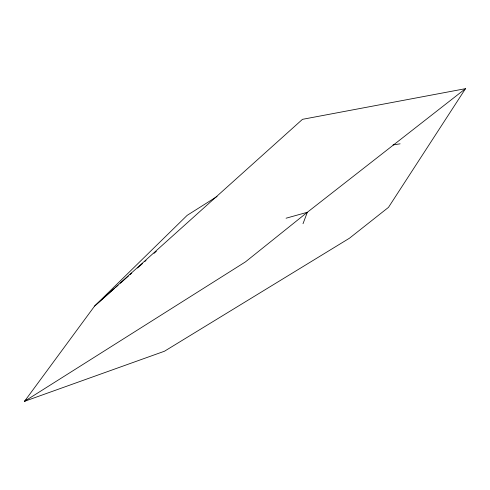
<?xml version="1.0" encoding="UTF-8"?>
<svg xmlns="http://www.w3.org/2000/svg" width="490" height="490" viewBox="0 0 490 490"><rect width="100%" height="100%" fill="white"/><g stroke="black" fill="none" stroke-linecap="round" stroke-linejoin="round"><path stroke-width="0.73" d="M303.01 223.716L307.346 212.268L465.5 88.665L302.483 119.327L94.637 306.023L24.5 401.335L164.475 351.226L349.468 238.214L388.466 207.38L465.5 88.665M26.203 399.809L24.5 401.335L245.508 261.844L307.346 212.268L286.074 218.215M114.636 288.292L94.637 306.023L187.186 215.331L217.082 196.459M115.775 287.275L118.059 285.247M120.35 283.22L128.343 276.127M130.058 274.608L131.773 273.089M137.488 268.024L142.627 263.461M144.911 261.44L146.057 260.423M154.056 253.33L156.341 251.303M392.998 144.973L400.103 143.815"/></g></svg>
